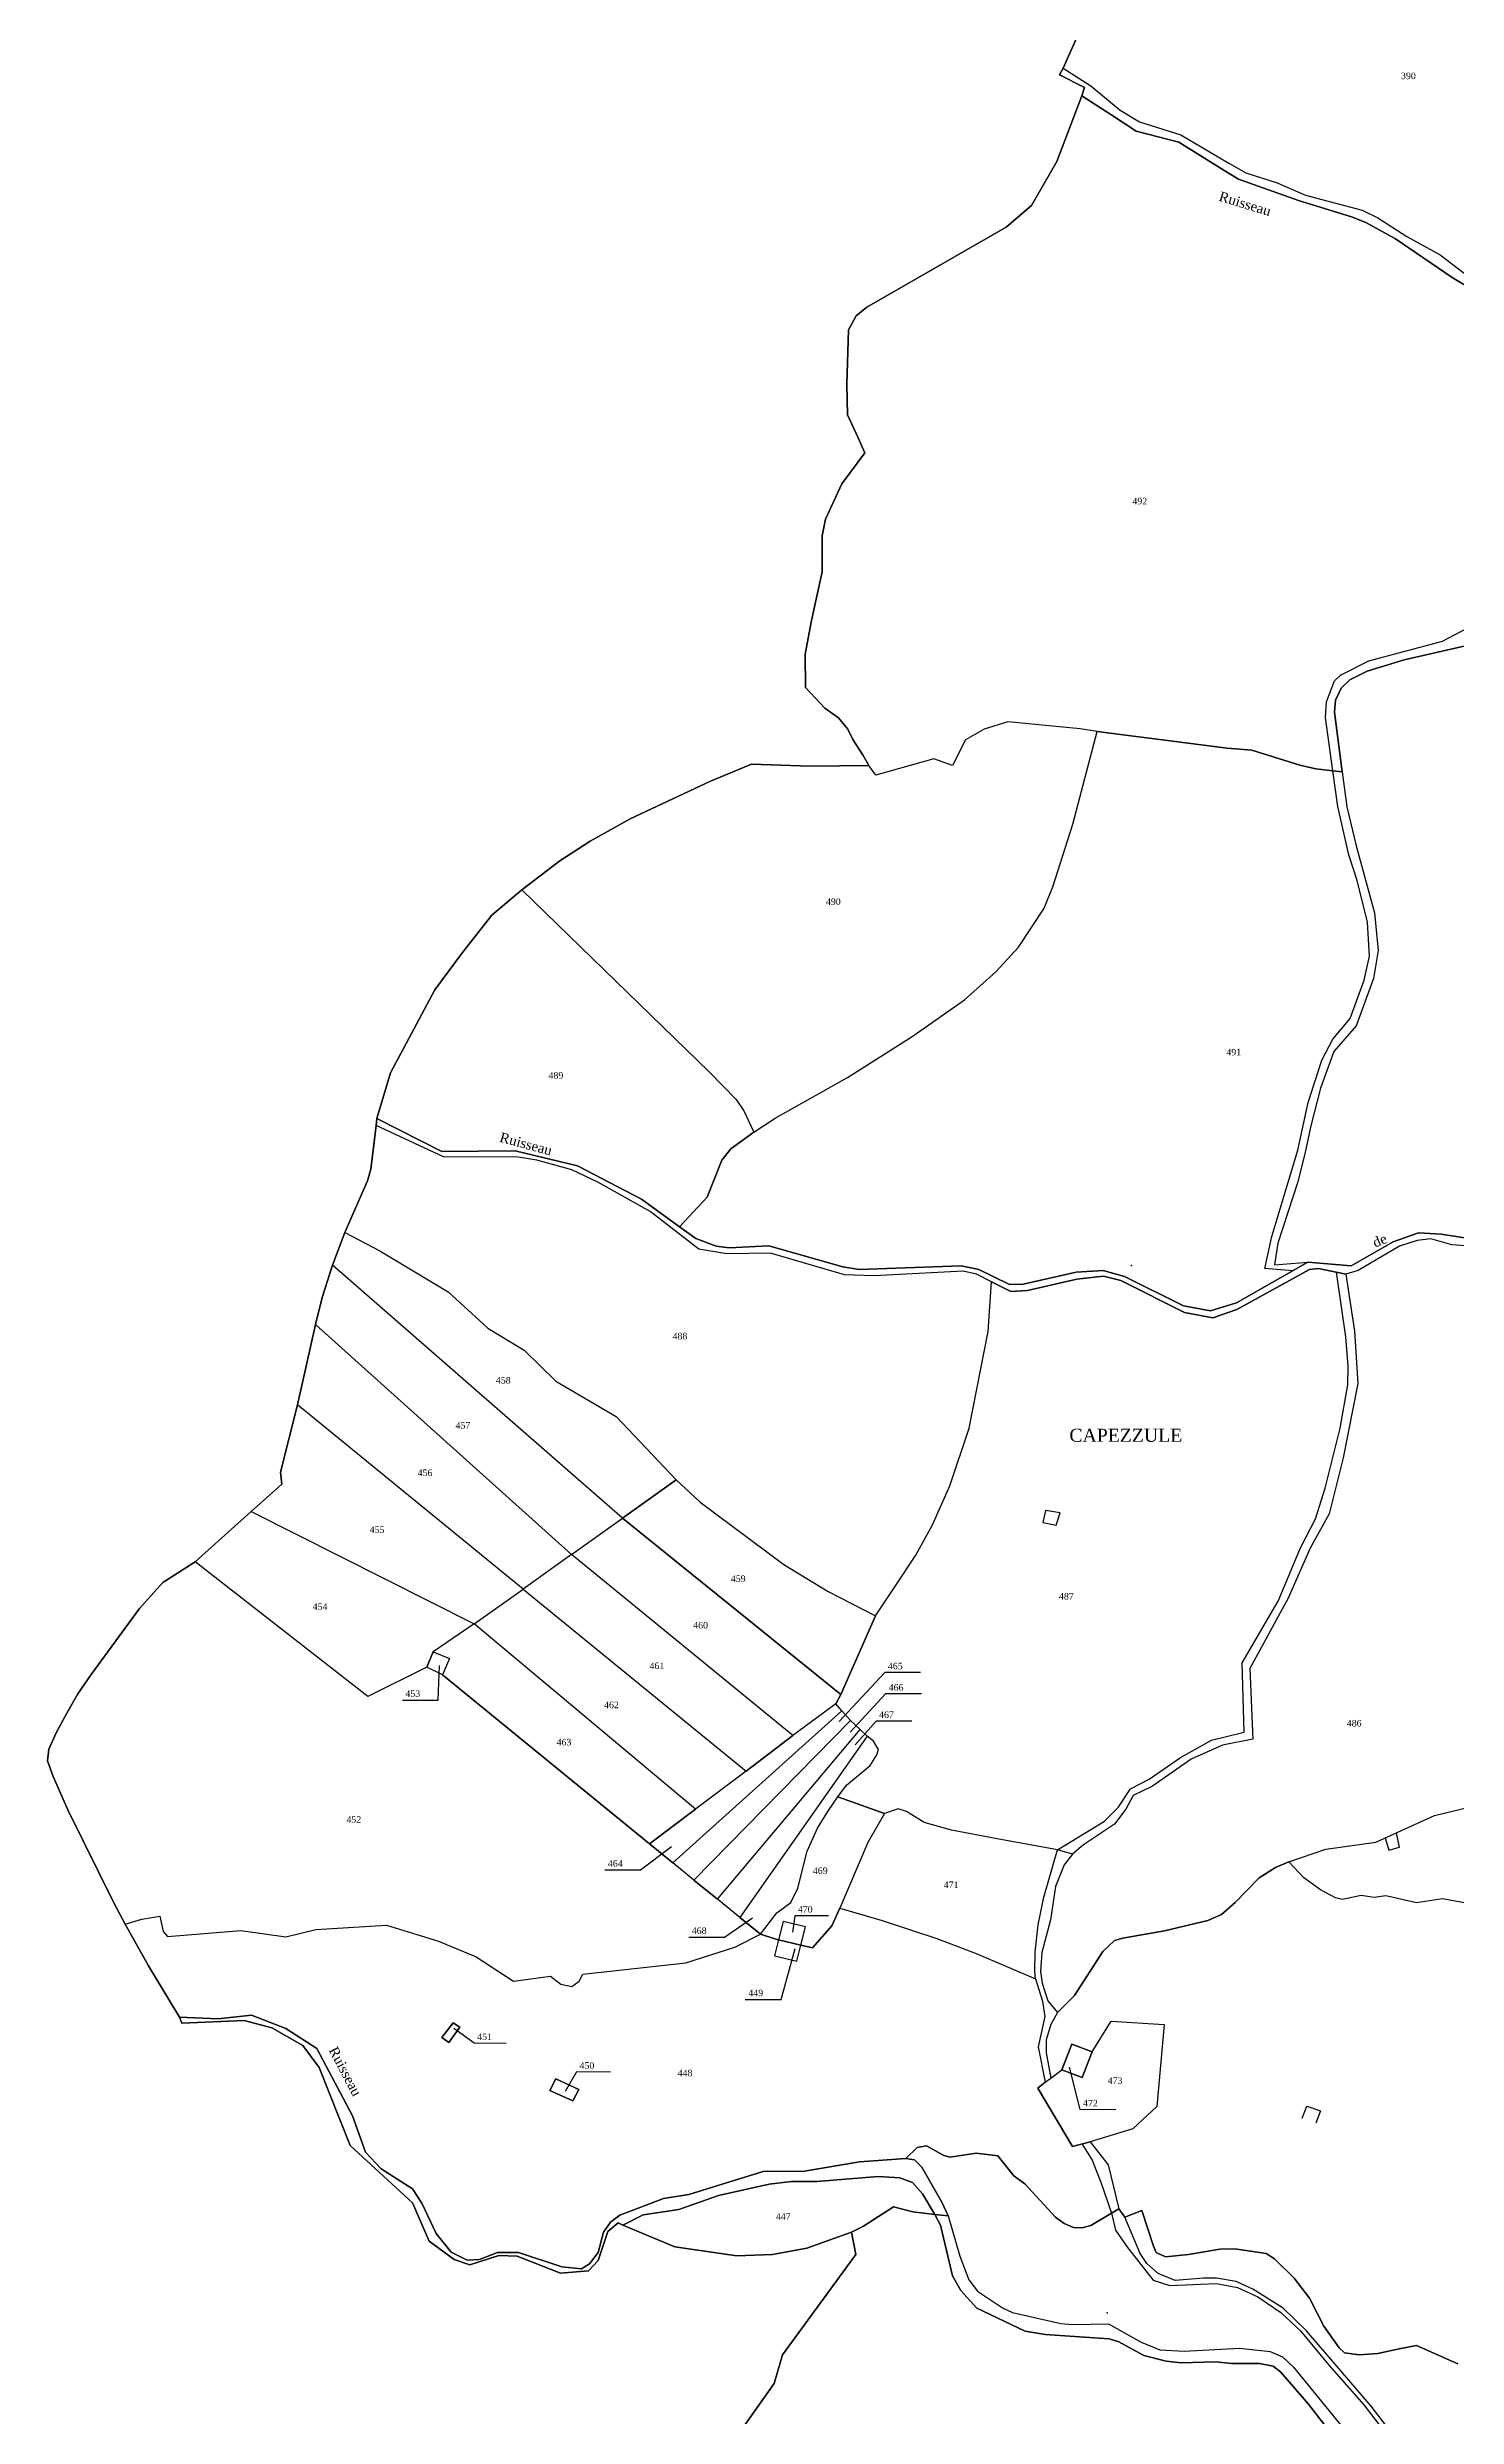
# Model space of a CAD drawing. Extents: x 1205805 to 1207436, y 6154338 to 6158020.
# Drawn here: x 1206186 to 1206617, y 6156524 to 6157249 of the extents above; entities that cross this region are included whole.
import ezdxf

# ---------------------------------------------------------------- set-up
doc = ezdxf.new("R2010")
doc.units = 0
doc.linetypes.add('CONTINU', pattern=[0])
doc.layers.get('0').update_dxf_attribs({"linetype": 'CONTINU'})
for name, color, linetype in [('1FLECHEFL', 7, 'CONTINU'), ('1LIEUDIT', 7, 'CONTINU'), ('1PARCELLE', 7, 'CONTINU'), ('1SECTION', 7, 'CONTINU'), ('1SUBDSECT', 7, 'CONTINU'), ('1TRONFLUV', 7, 'CONTINU'), ('1TROUPARCELLE', 7, 'CONTINU'), ('3BATIDUR', 7, 'CONTINU'), ('3CHEMIN', 7, 'CONTINU'), ('3FISCLINE', 7, 'CONTINUOUS'), ('3FLECHEPAR', 7, 'CONTINU'), ('3LIEUDITTEX', 7, 'CONTINU'), ('3PARCELLETEX', 7, 'CONTINU'), ('3PISCINE', 7, 'CONTINUOUS'), ('3TRONFLUVTEX', 7, 'CONTINU')]:
    doc.layers.add(name, color=color, linetype=linetype)
doc.styles.get("Standard").update_dxf_attribs({"font": 'Times New Roman'})

# ---------------------------------------------------------------- blocks, each defined once
blk = doc.blocks.new('FLECHRU1')
blk.add_point((0, 0))

msp = doc.modelspace()

# ---------------------------------------------------------------- linework, layer by layer
at = {"layer": '1LIEUDIT'}
for points in [[(1206623.06, 6157174.43), (1206615.68, 6157178.79), (1206598.35, 6157190.7), (1206589.2, 6157195.63), (1206584.81, 6157197.43), (1206568.65, 6157202.41), (1206550.29, 6157208.97), (1206546.11, 6157211.52), (1206532.04, 6157220.26), (1206518.97, 6157223.67), (1206511.46, 6157228.49), (1206502.31, 6157234.46), (1206503.08, 6157236.97), (1206495.47, 6157240.86), (1206496.55, 6157242.89), (1206512.03, 6157277.66)], [(1206617.36, 6156540.1), (1206604.73, 6156545.72), (1206599.41, 6156544.78), (1206592.96, 6156543.32), (1206587.19, 6156542.91), (1206582.69, 6156543.5), (1206581.04, 6156545.03), (1206576.38, 6156551.67), (1206572.03, 6156560.24), (1206567.31, 6156566.35), (1206561.3, 6156572.24), (1206558.75, 6156573.9), (1206549.16, 6156575.39), (1206544.57, 6156575.24), (1206534.97, 6156573.57), (1206527.91, 6156572.94), (1206525.07, 6156574.26), (1206524.23, 6156576.11), (1206520.69, 6156587.08), (1206515.48, 6156585.01), (1206513.62, 6156587.61), (1206505.09, 6156582.47), (1206502.38, 6156581.81), (1206499.76, 6156581.84), (1206496.94, 6156583.05), (1206494.2, 6156585.06), (1206484.81, 6156595.29), (1206481.49, 6156597.74), (1206476.57, 6156603.77), (1206469.95, 6156604.66), (1206462.01, 6156603.43), (1206460.03, 6156603.92), (1206454.76, 6156606.85), (1206451.9, 6156606.33), (1206448.39, 6156602.99), (1206451.13, 6156602.61), (1206453.32, 6156600.3), (1206459.44, 6156589.58), (1206461.37, 6156585.46), (1206461.37, 6156585.46), (1206457.33, 6156585.88), (1206450.58, 6156586.62), (1206444.63, 6156588.18), (1206435.48, 6156582.25), (1206431.84, 6156580.42), (1206418.12, 6156575.51), (1206407.64, 6156573.57), (1206396.75, 6156573.16), (1206377.73, 6156575.94), (1206361.76, 6156582.56), (1206360.37, 6156583.29), (1206357.24, 6156580.68), (1206354.26, 6156571.77), (1206351.32, 6156568.62), (1206342.74, 6156567.94), (1206329.45, 6156573.12), (1206323.89, 6156573.31), (1206314.95, 6156570.47), (1206310.22, 6156572.08), (1206302.56, 6156577.71), (1206297.45, 6156589.41), (1206278.3, 6156606.94), (1206268.89, 6156630.89), (1206263.88, 6156637.61), (1206254.38, 6156642.97), (1206245.88, 6156645.22), (1206226.8, 6156644.38), (1206226.05, 6156646.27), (1206216.57, 6156661.99), (1206209.42, 6156674.77), (1206206.07, 6156681.01), (1206191.94, 6156709.73), (1206187.45, 6156719.9), (1206185.66, 6156724.78), (1206186.15, 6156728.29), (1206188.43, 6156733.5), (1206191.59, 6156739.36), (1206195.01, 6156745.24), (1206199.02, 6156751.18), (1206213.87, 6156771.37), (1206221, 6156779.29), (1206230.94, 6156785.67), (1206248.07, 6156801.1), (1206257.4, 6156809.43), (1206257.06, 6156813.15), (1206262.17, 6156833.68), (1206267.75, 6156858.34), (1206269.73, 6156866.59), (1206272.98, 6156876.49), (1206276.73, 6156886.44), (1206283.65, 6156902.25), (1206284.67, 6156905.86), (1206286.26, 6156919.19), (1206286.46, 6156921.38), (1206290.67, 6156935.39), (1206304.27, 6156960.75), (1206312.73, 6156972.19), (1206321.66, 6156983.59), (1206330.88, 6156991.42), (1206342.5, 6157000.26), (1206351.8, 6157006.28), (1206364.02, 6157013.1), (1206388.61, 6157024.6), (1206401.21, 6157029.8), (1206419.12, 6157029.22), (1206437.12, 6157029.46), (1206435.37, 6157032.45), (1206432.24, 6157037.42), (1206430.66, 6157040.58), (1206427.86, 6157044.04), (1206423.69, 6157046.99), (1206417.77, 6157053.31), (1206417.6, 6157063.57), (1206419.6, 6157073.85), (1206422.82, 6157088.77), (1206422.84, 6157099.7), (1206423.85, 6157104.87), (1206428.83, 6157115.62), (1206435.85, 6157125.17), (1206433.82, 6157129.76), (1206430.56, 6157136.75), (1206430.34, 6157146.07), (1206430.93, 6157162.83), (1206433.23, 6157167.09), (1206436.53, 6157169.77), (1206479.18, 6157194.26), (1206486.92, 6157200.87), (1206494.67, 6157214.38), (1206502.31, 6157234.46), (1206511.46, 6157228.49), (1206518.97, 6157223.67), (1206532.04, 6157220.26), (1206546.11, 6157211.52), (1206550.29, 6157208.97), (1206568.65, 6157202.41), (1206584.81, 6157197.43), (1206589.2, 6157195.63), (1206598.35, 6157190.7), (1206615.68, 6157178.79), (1206623.06, 6157174.43)], [(1206395.77, 6156516.65), (1206408.08, 6156534.08), (1206410.7, 6156542.87), (1206433.13, 6156573.6), (1206431.84, 6156580.42), (1206435.48, 6156582.25), (1206444.63, 6156588.18), (1206450.58, 6156586.62), (1206457.33, 6156585.88), (1206461.37, 6156585.46), (1206459.44, 6156589.58), (1206453.32, 6156600.3), (1206451.13, 6156602.61), (1206448.39, 6156602.99), (1206451.9, 6156606.33), (1206454.76, 6156606.85), (1206460.03, 6156603.92), (1206462.01, 6156603.43), (1206469.95, 6156604.66), (1206476.57, 6156603.77), (1206481.49, 6156597.74), (1206484.81, 6156595.29), (1206494.2, 6156585.06), (1206496.94, 6156583.05), (1206499.76, 6156581.84), (1206502.38, 6156581.81), (1206505.09, 6156582.47), (1206513.62, 6156587.61), (1206515.48, 6156585.01), (1206520.69, 6156587.08), (1206524.23, 6156576.11), (1206525.07, 6156574.26), (1206527.91, 6156572.94), (1206534.97, 6156573.57), (1206544.57, 6156575.24), (1206549.16, 6156575.39), (1206558.75, 6156573.9), (1206561.3, 6156572.24), (1206567.31, 6156566.35), (1206572.03, 6156560.24), (1206576.38, 6156551.67), (1206581.04, 6156545.03), (1206582.69, 6156543.5), (1206587.19, 6156542.91), (1206592.96, 6156543.32), (1206599.41, 6156544.78), (1206604.73, 6156545.72), (1206617.36, 6156540.1)]]:
    msp.add_lwpolyline(points, dxfattribs=at)
at = {"layer": '1PARCELLE'}
for points in [[(1206512.03, 6157277.66), (1206496.55, 6157242.89), (1206505.11, 6157237.54), (1206514.08, 6157230.05), (1206519.99, 6157226.51), (1206532.6, 6157222.5), (1206547.28, 6157213.8), (1206552.51, 6157210.87), (1206562.15, 6157207.84), (1206570.79, 6157204.04), (1206588.11, 6157199.42), (1206592.95, 6157197.08), (1206601.78, 6157191.36), (1206612.04, 6157185.79), (1206620.66, 6157179.14)], [(1206621.99, 6157066.63), (1206600.94, 6157061.75), (1206589.62, 6157058.29), (1206584.32, 6157055.67), (1206581.67, 6157053.09), (1206579.99, 6157049.48), (1206579.64, 6157045.73), (1206581.97, 6157027.54), (1206579.11, 6157027.82), (1206573.94, 6157028.38), (1206569.04, 6157029.56), (1206554.34, 6157034.15), (1206546.82, 6157034.71), (1206506.98, 6157039.88), (1206506.98, 6157039.88), (1206501.8, 6157040.64), (1206479.64, 6157042.77), (1206472.38, 6157040.61), (1206466.74, 6157037.27), (1206462.71, 6157029.45), (1206456.97, 6157031.51), (1206439.23, 6157026.47), (1206437.12, 6157029.46), (1206435.37, 6157032.45), (1206432.24, 6157037.42), (1206430.66, 6157040.58), (1206427.86, 6157044.04), (1206423.69, 6157046.99), (1206417.77, 6157053.31), (1206417.6, 6157063.57), (1206419.6, 6157073.85), (1206422.82, 6157088.77), (1206422.84, 6157099.7), (1206423.85, 6157104.87), (1206428.83, 6157115.62), (1206435.85, 6157125.17), (1206433.82, 6157129.76), (1206430.56, 6157136.75), (1206430.34, 6157146.07), (1206430.93, 6157162.83), (1206433.23, 6157167.09), (1206436.53, 6157169.77), (1206479.18, 6157194.26), (1206486.92, 6157200.87), (1206494.67, 6157214.38), (1206502.31, 6157234.46), (1206511.46, 6157228.49), (1206518.97, 6157223.67), (1206532.04, 6157220.26), (1206546.11, 6157211.52), (1206550.29, 6157208.97), (1206568.65, 6157202.41), (1206584.81, 6157197.43), (1206589.2, 6157195.63), (1206598.35, 6157190.7), (1206615.68, 6157178.79), (1206623.06, 6157174.43)], [(1206622.83, 6156884.33), (1206612.32, 6156886), (1206605.4, 6156886.38), (1206597.6, 6156883.63), (1206584.73, 6156876.3), (1206571.46, 6156877.36), (1206549.61, 6156864.93), (1206541.69, 6156862.54), (1206533.41, 6156864), (1206515.4, 6156873), (1206508.88, 6156874.84), (1206500.61, 6156874.29), (1206484.3, 6156870.65), (1206480.2, 6156870.54), (1206470.83, 6156875.18), (1206465.37, 6156876.29), (1206434.15, 6156875.15), (1206429.13, 6156875.96), (1206406.48, 6156882.36), (1206394.32, 6156881.78), (1206390.38, 6156882.34), (1206384.19, 6156884.62), (1206379.2, 6156888.22), (1206387.63, 6156897.32), (1206392.15, 6156908.61), (1206394.9, 6156912.09), (1206401.91, 6156917.2), (1206401.91, 6156917.2), (1206408.44, 6156921.51), (1206430.57, 6156933.9), (1206450.37, 6156946.43), (1206466.4, 6156957.66), (1206476.02, 6156966.3), (1206482.93, 6156973.82), (1206490.63, 6156985.55), (1206493.45, 6156992.27), (1206499.54, 6157011.45), (1206506.98, 6157039.88), (1206546.82, 6157034.71), (1206554.34, 6157034.15), (1206569.04, 6157029.56), (1206573.94, 6157028.38), (1206579.11, 6157027.82), (1206581.97, 6157027.54), (1206579.64, 6157045.73), (1206579.99, 6157049.48), (1206581.67, 6157053.09), (1206584.32, 6157055.67), (1206589.62, 6157058.29), (1206600.94, 6157061.75), (1206621.99, 6157066.63)], [(1206621.38, 6156882.31), (1206615.6, 6156882.72), (1206609.13, 6156884.51), (1206604.94, 6156884.02), (1206599.52, 6156882.32), (1206586.91, 6156874.86), (1206583.11, 6156873.71), (1206585.74, 6156856.28), (1206586.84, 6156840.27), (1206582.29, 6156817.53), (1206578.05, 6156800.37), (1206572.22, 6156789.84), (1206565.48, 6156774.49), (1206553.74, 6156752.97), (1206554.63, 6156731.34), (1206545.36, 6156729.55), (1206535.74, 6156725.23), (1206523.94, 6156716.99), (1206518.05, 6156714.08), (1206515.78, 6156709.97), (1206512.28, 6156705.35), (1206502.78, 6156699.07), (1206499.49, 6156696.14), (1206496.89, 6156692.9), (1206494.29, 6156686.28), (1206492.7, 6156676.04), (1206490.07, 6156666.07), (1206489.65, 6156660.26), (1206490.12, 6156656.68), (1206491.91, 6156651.28), (1206494.84, 6156647.67), (1206494.84, 6156647.67), (1206500.06, 6156652.88), (1206508.69, 6156666.39), (1206512.35, 6156669.69), (1206514.87, 6156670.4), (1206527.65, 6156672.67), (1206540.92, 6156675.86), (1206545.11, 6156677.68), (1206549.29, 6156681.36), (1206556.6, 6156688.95), (1206561.56, 6156692.06), (1206565.71, 6156693.83), (1206577.04, 6156697.68), (1206592.29, 6156699.83), (1206610.3, 6156708.03), (1206619.99, 6156710.34)], [(1206623.24, 6156680.5), (1206612.69, 6156682.45), (1206612.69, 6156682.45), (1206604.71, 6156681.22), (1206595.39, 6156683.4), (1206591.75, 6156682.94), (1206587.86, 6156683.47), (1206582.14, 6156682.3), (1206579.94, 6156682.81), (1206575.33, 6156685.29), (1206570.3, 6156688.93), (1206565.71, 6156693.83), (1206577.04, 6156697.68), (1206592.29, 6156699.83), (1206610.3, 6156708.03), (1206619.99, 6156710.34)], [(1206623.24, 6156680.5), (1206612.69, 6156682.45), (1206604.71, 6156681.22), (1206595.39, 6156683.4), (1206591.75, 6156682.94), (1206587.86, 6156683.47), (1206582.14, 6156682.3), (1206579.94, 6156682.81), (1206575.33, 6156685.29), (1206570.3, 6156688.93), (1206565.71, 6156693.83), (1206561.56, 6156692.06), (1206556.6, 6156688.95), (1206549.29, 6156681.36), (1206545.11, 6156677.68), (1206540.92, 6156675.86), (1206527.65, 6156672.67), (1206514.87, 6156670.4), (1206512.35, 6156669.69), (1206508.69, 6156666.39), (1206500.06, 6156652.88), (1206494.84, 6156647.67), (1206492.83, 6156643.98), (1206491.43, 6156639.29), (1206491.35, 6156635.38), (1206492.83, 6156627.64), (1206496.2, 6156630.12), (1206499.24, 6156637.95), (1206505.52, 6156635.64), (1206505.52, 6156635.64), (1206511.32, 6156645.08), (1206527.5, 6156644.03), (1206525.3, 6156618.88), (1206517.92, 6156612.05), (1206504.85, 6156608.08), (1206510.37, 6156601.05), (1206513.62, 6156587.61), (1206515.48, 6156585.01), (1206520.69, 6156587.08), (1206524.23, 6156576.11), (1206525.07, 6156574.26), (1206527.91, 6156572.94), (1206534.97, 6156573.57), (1206544.57, 6156575.24), (1206549.16, 6156575.39), (1206558.75, 6156573.9), (1206561.3, 6156572.24), (1206567.31, 6156566.35), (1206572.03, 6156560.24), (1206576.38, 6156551.67), (1206581.04, 6156545.03), (1206582.69, 6156543.5), (1206587.19, 6156542.91), (1206592.96, 6156543.32), (1206599.41, 6156544.78), (1206604.73, 6156545.72), (1206617.36, 6156540.1)], [(1206617.36, 6156540.1), (1206604.73, 6156545.72), (1206599.41, 6156544.78), (1206592.96, 6156543.32), (1206587.19, 6156542.91), (1206582.69, 6156543.5), (1206581.04, 6156545.03), (1206576.38, 6156551.67), (1206572.03, 6156560.24), (1206567.31, 6156566.35), (1206561.3, 6156572.24), (1206558.75, 6156573.9), (1206549.16, 6156575.39), (1206544.57, 6156575.24), (1206534.97, 6156573.57), (1206527.91, 6156572.94), (1206525.07, 6156574.26), (1206524.23, 6156576.11), (1206520.69, 6156587.08), (1206515.48, 6156585.01), (1206513.62, 6156587.61), (1206505.09, 6156582.47), (1206502.38, 6156581.81), (1206499.76, 6156581.84), (1206496.94, 6156583.05), (1206494.2, 6156585.06), (1206484.81, 6156595.29), (1206481.49, 6156597.74), (1206476.57, 6156603.77), (1206469.95, 6156604.66), (1206462.01, 6156603.43), (1206460.03, 6156603.92), (1206454.76, 6156606.85), (1206451.9, 6156606.33), (1206448.39, 6156602.99), (1206451.13, 6156602.61), (1206453.32, 6156600.3), (1206459.44, 6156589.58), (1206461.37, 6156585.46), (1206464.93, 6156573.05), (1206467.74, 6156565.86), (1206470.41, 6156562.35), (1206477.98, 6156557.26), (1206481.1, 6156555.82), (1206495.86, 6156552.51), (1206499.52, 6156552.18), (1206510.48, 6156552.42), (1206520.49, 6156546.72), (1206526.23, 6156544.47), (1206533.59, 6156544.01), (1206550.57, 6156544.91), (1206559.99, 6156543.93), (1206563.69, 6156542.24), (1206567.06, 6156539.09), (1206584.69, 6156517.61)], [(1206395.77, 6156516.65), (1206408.08, 6156534.08), (1206410.7, 6156542.87), (1206433.13, 6156573.6), (1206431.84, 6156580.42), (1206435.48, 6156582.25), (1206444.63, 6156588.18), (1206450.58, 6156586.62), (1206457.33, 6156585.88), (1206459.07, 6156582.57), (1206462.68, 6156567.11), (1206465.23, 6156562.55), (1206470.2, 6156557.15), (1206484.96, 6156550.16), (1206491.04, 6156549.12), (1206510.69, 6156547.78), (1206513.62, 6156546.84), (1206521.29, 6156542.71), (1206528.14, 6156540.98), (1206532.7, 6156540.47), (1206543.18, 6156540.76), (1206548.23, 6156540.19), (1206556.73, 6156540.21), (1206560.89, 6156539.38), (1206563.13, 6156537.67), (1206571.7, 6156527.82), (1206583.5, 6156512.45)]]:
    msp.add_lwpolyline(points, dxfattribs=at)
for points in [[(1206330.88, 6156991.42), (1206388.3, 6156935.51), (1206396.5, 6156927.22), (1206398.89, 6156923.67), (1206401.91, 6156917.2), (1206408.44, 6156921.51), (1206430.57, 6156933.9), (1206450.37, 6156946.43), (1206466.4, 6156957.66), (1206476.02, 6156966.3), (1206482.93, 6156973.82), (1206490.63, 6156985.55), (1206493.45, 6156992.27), (1206499.54, 6157011.45), (1206506.98, 6157039.88), (1206501.8, 6157040.64), (1206479.64, 6157042.77), (1206472.38, 6157040.61), (1206466.74, 6157037.27), (1206462.71, 6157029.45), (1206456.97, 6157031.51), (1206439.23, 6157026.47), (1206437.12, 6157029.46), (1206419.12, 6157029.22), (1206401.21, 6157029.8), (1206388.61, 6157024.6), (1206364.02, 6157013.1), (1206351.8, 6157006.28), (1206342.5, 6157000.26), (1206330.88, 6156991.42)], [(1206330.88, 6156991.42), (1206388.3, 6156935.51), (1206396.5, 6156927.22), (1206398.89, 6156923.67), (1206401.91, 6156917.2), (1206394.9, 6156912.09), (1206392.15, 6156908.61), (1206387.63, 6156897.32), (1206379.2, 6156888.22), (1206367.56, 6156896.67), (1206347.9, 6156906.9), (1206328.84, 6156911.44), (1206306.37, 6156911.32), (1206286.46, 6156921.38), (1206290.67, 6156935.39), (1206304.27, 6156960.75), (1206312.73, 6156972.19), (1206321.66, 6156983.59), (1206330.88, 6156991.42)], [(1206276.73, 6156886.44), (1206287.44, 6156880.87), (1206308.34, 6156868.29), (1206320.44, 6156857.18), (1206331.58, 6156850.49), (1206341.34, 6156840.99), (1206359.77, 6156830.12), (1206378.17, 6156810.76), (1206385.51, 6156803.95), (1206411.09, 6156784.83), (1206424.63, 6156776.62), (1206439.16, 6156769.14), (1206445.31, 6156778.33), (1206451.45, 6156787.67), (1206456.63, 6156796.98), (1206461.94, 6156808.88), (1206467.83, 6156826.57), (1206473.65, 6156856.2), (1206474.69, 6156871.42), (1206470.06, 6156873.69), (1206465.96, 6156874.64), (1206438.78, 6156873.17), (1206429.67, 6156873.48), (1206406.96, 6156880.19), (1206393.63, 6156879.91), (1206385.04, 6156881.36), (1206370.18, 6156892.86), (1206354.18, 6156901.92), (1206346.21, 6156905.62), (1206335.5, 6156908.63), (1206329.76, 6156909.51), (1206306.94, 6156909.63), (1206286.26, 6156919.19), (1206284.67, 6156905.86), (1206283.65, 6156902.25), (1206276.73, 6156886.44)], [(1206276.73, 6156886.44), (1206287.44, 6156880.87), (1206308.34, 6156868.29), (1206320.44, 6156857.18), (1206331.58, 6156850.49), (1206341.34, 6156840.99), (1206359.77, 6156830.12), (1206378.17, 6156810.76), (1206361.72, 6156799.04), (1206272.98, 6156876.49), (1206276.73, 6156886.44)], [(1206346.11, 6156787.91), (1206361.72, 6156799.04), (1206272.98, 6156876.49), (1206269.73, 6156866.59), (1206267.75, 6156858.34), (1206346.11, 6156787.91)], [(1206431.49, 6156737.1), (1206428.82, 6156740.02), (1206426.96, 6156742.2), (1206428.49, 6156745.04), (1206439.16, 6156769.14), (1206445.31, 6156778.33), (1206451.45, 6156787.67), (1206456.63, 6156796.98), (1206461.94, 6156808.88), (1206467.83, 6156826.57), (1206473.65, 6156856.2), (1206474.69, 6156871.42), (1206480.57, 6156868.44), (1206485.66, 6156868.67), (1206500.75, 6156872.21), (1206508.98, 6156873.12), (1206514.21, 6156871.75), (1206533.76, 6156861.99), (1206542.4, 6156860.34), (1206549.74, 6156862.86), (1206572, 6156875.19), (1206574.74, 6156875.44), (1206583.11, 6156873.71), (1206585.74, 6156856.28), (1206586.84, 6156840.27), (1206582.29, 6156817.53), (1206578.05, 6156800.37), (1206572.22, 6156789.84), (1206565.48, 6156774.49), (1206553.74, 6156752.97), (1206554.63, 6156731.34), (1206545.36, 6156729.55), (1206535.74, 6156725.23), (1206523.94, 6156716.99), (1206518.05, 6156714.08), (1206515.78, 6156709.97), (1206512.28, 6156705.35), (1206502.78, 6156699.07), (1206499.49, 6156696.14), (1206494.91, 6156697.48), (1206476.34, 6156700.89), (1206462.4, 6156703.46), (1206454.08, 6156705.85), (1206448.65, 6156709.26), (1206446.12, 6156710.07), (1206441.86, 6156708.57), (1206427.64, 6156713.67), (1206430.31, 6156717.29), (1206437.52, 6156723.3), (1206439.51, 6156726.53), (1206440.09, 6156728.18), (1206438.56, 6156730.73), (1206436.59, 6156732.31), (1206434.44, 6156734.29), (1206431.49, 6156737.1)], [(1206346.11, 6156787.91), (1206331.25, 6156777.32), (1206262.17, 6156833.68), (1206267.75, 6156858.34), (1206346.11, 6156787.91)], [(1206331.25, 6156777.32), (1206262.17, 6156833.68), (1206257.06, 6156813.15), (1206257.4, 6156809.43), (1206248.07, 6156801.1), (1206316.29, 6156766.65), (1206331.25, 6156777.32)], [(1206378.17, 6156810.76), (1206385.51, 6156803.95), (1206411.09, 6156784.83), (1206424.63, 6156776.62), (1206439.16, 6156769.14), (1206428.49, 6156745.04), (1206361.72, 6156799.04), (1206378.17, 6156810.76)], [(1206301.76, 6156753.36), (1206283.77, 6156744.47), (1206230.94, 6156785.67), (1206248.07, 6156801.1), (1206316.29, 6156766.65), (1206303.77, 6156758.09), (1206301.76, 6156753.36)], [(1206413.88, 6156732.45), (1206346.11, 6156787.91), (1206361.72, 6156799.04), (1206428.49, 6156745.04), (1206426.96, 6156742.2), (1206413.88, 6156732.45)], [(1206383.49, 6156688.25), (1206377.11, 6156693.52), (1206370, 6156699.28), (1206306.63, 6156751.08), (1206301.76, 6156753.36), (1206283.77, 6156744.47), (1206230.94, 6156785.67), (1206221, 6156779.29), (1206213.87, 6156771.37), (1206199.02, 6156751.18), (1206195.01, 6156745.24), (1206191.59, 6156739.36), (1206188.43, 6156733.5), (1206186.15, 6156728.29), (1206185.66, 6156724.78), (1206187.45, 6156719.9), (1206191.94, 6156709.73), (1206206.07, 6156681.01), (1206209.42, 6156674.77), (1206214.58, 6156676.29), (1206220.11, 6156677.14), (1206221.09, 6156672.53), (1206222.45, 6156670.95), (1206244.92, 6156672.79), (1206258.68, 6156670.89), (1206267.8, 6156673.15), (1206289.49, 6156674.44), (1206305.41, 6156669.55), (1206316.9, 6156664.75), (1206328.33, 6156657.28), (1206339.7, 6156658.77), (1206342.81, 6156656.4), (1206346.2, 6156655.65), (1206348.49, 6156657.27), (1206349.58, 6156659.4), (1206381.07, 6156662.94), (1206396.1, 6156667.72), (1206403.94, 6156671.69), (1206397.62, 6156676.79), (1206390.74, 6156682.42), (1206383.49, 6156688.25)], [(1206413.88, 6156732.45), (1206346.11, 6156787.91), (1206331.25, 6156777.32), (1206399.53, 6156721.62), (1206413.88, 6156732.45)], [(1206331.25, 6156777.32), (1206399.53, 6156721.62), (1206384.05, 6156709.95), (1206316.29, 6156766.65), (1206331.25, 6156777.32)], [(1206306.63, 6156751.08), (1206370, 6156699.28), (1206384.05, 6156709.95), (1206316.29, 6156766.65), (1206303.77, 6156758.09), (1206308.75, 6156756.06), (1206306.63, 6156751.08)], [(1206306.63, 6156751.08), (1206301.76, 6156753.36), (1206303.77, 6156758.09), (1206308.75, 6156756.06), (1206306.63, 6156751.08)], [(1206377.11, 6156693.52), (1206428.82, 6156740.02), (1206426.96, 6156742.2), (1206413.88, 6156732.45), (1206399.53, 6156721.62), (1206384.05, 6156709.95), (1206370, 6156699.28), (1206377.11, 6156693.52)], [(1206431.49, 6156737.1), (1206383.49, 6156688.25), (1206377.11, 6156693.52), (1206428.82, 6156740.02), (1206431.49, 6156737.1)], [(1206431.49, 6156737.1), (1206383.49, 6156688.25), (1206390.74, 6156682.42), (1206434.44, 6156734.29), (1206431.49, 6156737.1)], [(1206390.74, 6156682.42), (1206434.44, 6156734.29), (1206436.59, 6156732.31), (1206397.62, 6156676.79), (1206390.74, 6156682.42)], [(1206436.59, 6156732.31), (1206397.62, 6156676.79), (1206403.94, 6156671.69), (1206408.99, 6156678.23), (1206413.24, 6156681.35), (1206415.33, 6156685.73), (1206418.23, 6156697.13), (1206421.42, 6156704.17), (1206424.75, 6156709.57), (1206427.64, 6156713.67), (1206430.31, 6156717.29), (1206437.52, 6156723.3), (1206439.51, 6156726.53), (1206440.09, 6156728.18), (1206438.56, 6156730.73), (1206436.59, 6156732.31)], [(1206403.94, 6156671.69), (1206408.99, 6156678.23), (1206413.24, 6156681.35), (1206415.33, 6156685.73), (1206418.23, 6156697.13), (1206421.42, 6156704.17), (1206424.75, 6156709.57), (1206427.64, 6156713.67), (1206441.86, 6156708.57), (1206436.77, 6156699.74), (1206428.25, 6156679.65), (1206425.75, 6156674.24), (1206419.82, 6156667.48), (1206416.32, 6156668.31), (1206417.71, 6156673.96), (1206410.89, 6156675.59), (1206409.47, 6156669.9), (1206408.59, 6156670.12), (1206403.94, 6156671.69)], [(1206441.86, 6156708.57), (1206436.77, 6156699.74), (1206428.25, 6156679.65), (1206441.14, 6156675.81), (1206457.94, 6156670.32), (1206469.92, 6156665.8), (1206488.14, 6156658.03), (1206487.9, 6156660.38), (1206488.01, 6156666.2), (1206488.93, 6156674.52), (1206490.66, 6156682.97), (1206494.91, 6156697.48), (1206476.34, 6156700.89), (1206462.4, 6156703.46), (1206454.08, 6156705.85), (1206448.65, 6156709.26), (1206446.12, 6156710.07), (1206441.86, 6156708.57)], [(1206343.12, 6156569.88), (1206329.89, 6156574.24), (1206323.44, 6156574.27), (1206317.98, 6156572.08), (1206314.19, 6156571.9), (1206309.22, 6156574.36), (1206304.65, 6156580), (1206300.23, 6156589.37), (1206297.43, 6156593.69), (1206287.82, 6156599.81), (1206283.07, 6156604.9), (1206279.07, 6156616.05), (1206268.1, 6156636.68), (1206258.69, 6156642.81), (1206248.13, 6156646.85), (1206237.89, 6156645.75), (1206226.05, 6156646.27), (1206216.57, 6156661.99), (1206209.42, 6156674.77), (1206214.58, 6156676.29), (1206220.11, 6156677.14), (1206221.09, 6156672.53), (1206222.45, 6156670.95), (1206244.92, 6156672.79), (1206258.68, 6156670.89), (1206267.8, 6156673.15), (1206289.49, 6156674.44), (1206305.41, 6156669.55), (1206316.9, 6156664.75), (1206328.33, 6156657.28), (1206339.7, 6156658.77), (1206342.81, 6156656.4), (1206346.2, 6156655.65), (1206348.49, 6156657.27), (1206349.58, 6156659.4), (1206381.07, 6156662.94), (1206396.1, 6156667.72), (1206403.94, 6156671.69), (1206408.59, 6156670.12), (1206409.47, 6156669.9), (1206408.27, 6156665.09), (1206415.11, 6156663.4), (1206416.32, 6156668.31), (1206419.82, 6156667.48), (1206425.75, 6156674.24), (1206428.25, 6156679.65), (1206441.14, 6156675.81), (1206457.94, 6156670.32), (1206469.92, 6156665.8), (1206488.14, 6156658.03), (1206490.26, 6156651.17), (1206491.01, 6156646.43), (1206488.91, 6156637.17), (1206491.08, 6156626.38), (1206488.8, 6156624.49), (1206499.42, 6156606.64), (1206504.85, 6156608.08), (1206510.37, 6156601.05), (1206513.62, 6156587.61), (1206505.09, 6156582.47), (1206502.38, 6156581.81), (1206499.76, 6156581.84), (1206496.94, 6156583.05), (1206494.2, 6156585.06), (1206484.81, 6156595.29), (1206481.49, 6156597.74), (1206476.57, 6156603.77), (1206469.95, 6156604.66), (1206462.01, 6156603.43), (1206460.03, 6156603.92), (1206454.76, 6156606.85), (1206451.9, 6156606.33), (1206448.39, 6156602.99), (1206434.2, 6156602.02), (1206417.43, 6156599.12), (1206404.79, 6156598.98), (1206382.02, 6156592.01), (1206374.29, 6156590.71), (1206360.91, 6156585.63), (1206358, 6156583.53), (1206355.84, 6156580.49), (1206354.23, 6156574.22), (1206351.59, 6156570.76), (1206349.11, 6156569.21), (1206343.12, 6156569.88)], [(1206416.32, 6156668.31), (1206417.71, 6156673.96), (1206410.89, 6156675.59), (1206409.47, 6156669.9), (1206416.32, 6156668.31)], [(1206416.32, 6156668.31), (1206409.47, 6156669.9), (1206408.27, 6156665.09), (1206415.11, 6156663.4), (1206416.32, 6156668.31)], [(1206311.89, 6156643.23), (1206309.88, 6156644.57), (1206306.43, 6156640.01), (1206308.53, 6156638.49), (1206311.89, 6156643.23)], [(1206505.52, 6156635.64), (1206511.32, 6156645.08), (1206527.5, 6156644.03), (1206525.3, 6156618.88), (1206517.92, 6156612.05), (1206504.85, 6156608.08), (1206499.42, 6156606.64), (1206488.8, 6156624.49), (1206491.08, 6156626.38), (1206492.83, 6156627.64), (1206496.2, 6156630.12), (1206502.37, 6156627.76), (1206505.52, 6156635.64)], [(1206505.52, 6156635.64), (1206502.37, 6156627.76), (1206496.2, 6156630.12), (1206499.24, 6156637.95), (1206505.52, 6156635.64)], [(1206348.36, 6156624.11), (1206341.33, 6156627.38), (1206339.5, 6156623.84), (1206346.55, 6156620.68), (1206348.36, 6156624.11)], [(1206457.33, 6156585.88), (1206450.58, 6156586.62), (1206444.63, 6156588.18), (1206435.48, 6156582.25), (1206431.84, 6156580.42), (1206418.12, 6156575.51), (1206407.64, 6156573.57), (1206396.75, 6156573.16), (1206377.73, 6156575.94), (1206361.76, 6156582.56), (1206368, 6156585.78), (1206378.95, 6156587.38), (1206391.09, 6156591.62), (1206406.65, 6156595.1), (1206413.42, 6156595.92), (1206421.2, 6156595.97), (1206439.95, 6156597.45), (1206446.59, 6156597.08), (1206450.43, 6156595.67), (1206453.58, 6156592.17), (1206457.33, 6156585.88)]]:
    msp.add_lwpolyline(points, close=True, dxfattribs=at)
at = {"layer": '1SECTION'}
msp.add_lwpolyline([(1206512.03, 6157277.66), (1206496.55, 6157242.89), (1206495.47, 6157240.86), (1206503.08, 6157236.97), (1206502.31, 6157234.46), (1206494.67, 6157214.38), (1206486.92, 6157200.87), (1206479.18, 6157194.26), (1206436.53, 6157169.77), (1206433.23, 6157167.09), (1206430.93, 6157162.83), (1206430.34, 6157146.07), (1206430.56, 6157136.75), (1206433.82, 6157129.76), (1206435.85, 6157125.17), (1206428.83, 6157115.62), (1206423.85, 6157104.87), (1206422.84, 6157099.7), (1206422.82, 6157088.77), (1206419.6, 6157073.85), (1206417.6, 6157063.57), (1206417.77, 6157053.31), (1206423.69, 6157046.99), (1206427.86, 6157044.04), (1206430.66, 6157040.58), (1206432.24, 6157037.42), (1206435.37, 6157032.45), (1206437.12, 6157029.46), (1206419.12, 6157029.22), (1206401.21, 6157029.8), (1206388.61, 6157024.6), (1206364.02, 6157013.1), (1206351.8, 6157006.28), (1206342.5, 6157000.26), (1206330.88, 6156991.42), (1206321.66, 6156983.59), (1206312.73, 6156972.19), (1206304.27, 6156960.75), (1206290.67, 6156935.39), (1206286.46, 6156921.38), (1206286.46, 6156921.38), (1206286.26, 6156919.19), (1206284.67, 6156905.86), (1206283.65, 6156902.25), (1206276.73, 6156886.44), (1206272.98, 6156876.49), (1206269.73, 6156866.59), (1206267.75, 6156858.34), (1206262.17, 6156833.68), (1206257.06, 6156813.15), (1206257.4, 6156809.43), (1206248.07, 6156801.1), (1206230.94, 6156785.67), (1206221, 6156779.29), (1206213.87, 6156771.37), (1206199.02, 6156751.18), (1206195.01, 6156745.24), (1206191.59, 6156739.36), (1206188.43, 6156733.5), (1206186.15, 6156728.29), (1206185.66, 6156724.78), (1206187.45, 6156719.9), (1206191.94, 6156709.73), (1206206.07, 6156681.01), (1206209.42, 6156674.77), (1206216.57, 6156661.99), (1206226.05, 6156646.27), (1206226.8, 6156644.38), (1206245.88, 6156645.22), (1206254.38, 6156642.97), (1206263.88, 6156637.61), (1206268.89, 6156630.89), (1206278.3, 6156606.94), (1206297.45, 6156589.41), (1206302.56, 6156577.71), (1206310.22, 6156572.08), (1206314.95, 6156570.47), (1206323.89, 6156573.31), (1206329.45, 6156573.12), (1206342.74, 6156567.94), (1206351.32, 6156568.62), (1206354.26, 6156571.77), (1206357.24, 6156580.68), (1206360.37, 6156583.29), (1206361.76, 6156582.56), (1206377.73, 6156575.94), (1206396.75, 6156573.16), (1206407.64, 6156573.57), (1206418.12, 6156575.51), (1206431.84, 6156580.42), (1206433.13, 6156573.6), (1206410.7, 6156542.87), (1206408.08, 6156534.08), (1206395.77, 6156516.65)], dxfattribs=at)
at = {"layer": '1SUBDSECT'}
msp.add_lwpolyline([(1206395.77, 6156516.65), (1206408.08, 6156534.08), (1206410.7, 6156542.87), (1206433.13, 6156573.6), (1206431.84, 6156580.42), (1206418.12, 6156575.51), (1206407.64, 6156573.57), (1206396.75, 6156573.16), (1206377.73, 6156575.94), (1206361.76, 6156582.56), (1206360.37, 6156583.29), (1206357.24, 6156580.68), (1206354.26, 6156571.77), (1206351.32, 6156568.62), (1206342.74, 6156567.94), (1206329.45, 6156573.12), (1206323.89, 6156573.31), (1206314.95, 6156570.47), (1206310.22, 6156572.08), (1206302.56, 6156577.71), (1206297.45, 6156589.41), (1206278.3, 6156606.94), (1206268.89, 6156630.89), (1206263.88, 6156637.61), (1206254.38, 6156642.97), (1206245.88, 6156645.22), (1206226.8, 6156644.38), (1206226.05, 6156646.27), (1206216.57, 6156661.99), (1206209.42, 6156674.77), (1206206.07, 6156681.01), (1206191.94, 6156709.73), (1206187.45, 6156719.9), (1206185.66, 6156724.78), (1206186.15, 6156728.29), (1206188.43, 6156733.5), (1206191.59, 6156739.36), (1206195.01, 6156745.24), (1206199.02, 6156751.18), (1206213.87, 6156771.37), (1206221, 6156779.29), (1206230.94, 6156785.67), (1206248.07, 6156801.1), (1206257.4, 6156809.43), (1206257.06, 6156813.15), (1206262.17, 6156833.68), (1206267.75, 6156858.34), (1206269.73, 6156866.59), (1206272.98, 6156876.49), (1206276.73, 6156886.44), (1206283.65, 6156902.25), (1206284.67, 6156905.86), (1206286.26, 6156919.19), (1206286.46, 6156921.38), (1206290.67, 6156935.39), (1206304.27, 6156960.75), (1206312.73, 6156972.19), (1206321.66, 6156983.59), (1206330.88, 6156991.42), (1206342.5, 6157000.26), (1206351.8, 6157006.28), (1206364.02, 6157013.1), (1206388.61, 6157024.6), (1206401.21, 6157029.8), (1206419.12, 6157029.22), (1206437.12, 6157029.46), (1206435.37, 6157032.45), (1206432.24, 6157037.42), (1206430.66, 6157040.58), (1206427.86, 6157044.04), (1206423.69, 6157046.99), (1206417.77, 6157053.31), (1206417.6, 6157063.57), (1206419.6, 6157073.85), (1206422.82, 6157088.77), (1206422.84, 6157099.7), (1206423.85, 6157104.87), (1206428.83, 6157115.62), (1206435.85, 6157125.17), (1206433.82, 6157129.76), (1206430.56, 6157136.75), (1206430.34, 6157146.07), (1206430.93, 6157162.83), (1206433.23, 6157167.09), (1206436.53, 6157169.77), (1206479.18, 6157194.26), (1206486.92, 6157200.87), (1206494.67, 6157214.38), (1206502.31, 6157234.46), (1206503.08, 6157236.97), (1206495.47, 6157240.86), (1206496.55, 6157242.89), (1206512.03, 6157277.66)], dxfattribs=at)
at = {"layer": '1TRONFLUV'}
for points in [[(1206623.06, 6157174.43), (1206615.68, 6157178.79), (1206598.35, 6157190.7), (1206589.2, 6157195.63), (1206584.81, 6157197.43), (1206568.65, 6157202.41), (1206550.29, 6157208.97), (1206546.11, 6157211.52), (1206532.04, 6157220.26), (1206518.97, 6157223.67), (1206511.46, 6157228.49), (1206502.31, 6157234.46), (1206503.08, 6157236.97), (1206495.47, 6157240.86), (1206496.55, 6157242.89), (1206505.11, 6157237.54), (1206514.08, 6157230.05), (1206519.99, 6157226.51), (1206532.6, 6157222.5), (1206547.28, 6157213.8), (1206552.51, 6157210.87), (1206562.15, 6157207.84), (1206570.79, 6157204.04), (1206588.11, 6157199.42), (1206592.95, 6157197.08), (1206601.78, 6157191.36), (1206612.04, 6157185.79), (1206620.66, 6157179.14)], [(1206621.38, 6156882.31), (1206615.6, 6156882.72), (1206609.13, 6156884.51), (1206604.94, 6156884.02), (1206599.52, 6156882.32), (1206586.91, 6156874.86), (1206583.11, 6156873.71), (1206574.74, 6156875.44), (1206572, 6156875.19), (1206549.74, 6156862.86), (1206542.4, 6156860.34), (1206533.76, 6156861.99), (1206514.21, 6156871.75), (1206508.98, 6156873.12), (1206500.75, 6156872.21), (1206485.66, 6156868.67), (1206480.57, 6156868.44), (1206474.69, 6156871.42), (1206470.06, 6156873.69), (1206465.96, 6156874.64), (1206438.78, 6156873.17), (1206429.67, 6156873.48), (1206406.96, 6156880.19), (1206393.63, 6156879.91), (1206385.04, 6156881.36), (1206370.18, 6156892.86), (1206354.18, 6156901.92), (1206346.21, 6156905.62), (1206335.5, 6156908.63), (1206329.76, 6156909.51), (1206306.94, 6156909.63), (1206286.26, 6156919.19), (1206286.46, 6156921.38), (1206306.37, 6156911.32), (1206328.84, 6156911.44), (1206347.9, 6156906.9), (1206367.56, 6156896.67), (1206379.2, 6156888.22), (1206384.19, 6156884.62), (1206390.38, 6156882.34), (1206394.32, 6156881.78), (1206406.48, 6156882.36), (1206429.13, 6156875.96), (1206434.15, 6156875.15), (1206465.37, 6156876.29), (1206470.83, 6156875.18), (1206480.2, 6156870.54), (1206484.3, 6156870.65), (1206500.61, 6156874.29), (1206508.88, 6156874.84), (1206515.4, 6156873), (1206533.41, 6156864), (1206541.69, 6156862.54), (1206549.61, 6156864.93), (1206571.46, 6156877.36), (1206584.73, 6156876.3), (1206597.6, 6156883.63), (1206605.4, 6156886.38), (1206612.32, 6156886), (1206622.83, 6156884.33)], [(1206583.5, 6156512.45), (1206571.7, 6156527.82), (1206563.13, 6156537.67), (1206560.89, 6156539.38), (1206556.73, 6156540.21), (1206548.23, 6156540.19), (1206543.18, 6156540.76), (1206532.7, 6156540.47), (1206528.14, 6156540.98), (1206521.29, 6156542.71), (1206513.62, 6156546.84), (1206510.69, 6156547.78), (1206491.04, 6156549.12), (1206484.96, 6156550.16), (1206470.2, 6156557.15), (1206465.23, 6156562.55), (1206462.68, 6156567.11), (1206459.07, 6156582.57), (1206457.33, 6156585.88), (1206453.58, 6156592.17), (1206450.43, 6156595.67), (1206446.59, 6156597.08), (1206439.95, 6156597.45), (1206421.2, 6156595.97), (1206413.42, 6156595.92), (1206406.65, 6156595.1), (1206391.09, 6156591.62), (1206378.95, 6156587.38), (1206368, 6156585.78), (1206361.76, 6156582.56), (1206360.37, 6156583.29), (1206357.24, 6156580.68), (1206354.26, 6156571.77), (1206351.32, 6156568.62), (1206342.74, 6156567.94), (1206329.45, 6156573.12), (1206323.89, 6156573.31), (1206314.95, 6156570.47), (1206310.22, 6156572.08), (1206302.56, 6156577.71), (1206297.45, 6156589.41), (1206278.3, 6156606.94), (1206268.89, 6156630.89), (1206263.88, 6156637.61), (1206254.38, 6156642.97), (1206245.88, 6156645.22), (1206226.8, 6156644.38), (1206226.05, 6156646.27), (1206237.89, 6156645.75), (1206248.13, 6156646.85), (1206258.69, 6156642.81), (1206268.1, 6156636.68), (1206279.07, 6156616.05), (1206283.07, 6156604.9), (1206287.82, 6156599.81), (1206297.43, 6156593.69), (1206300.23, 6156589.37), (1206304.65, 6156580), (1206309.22, 6156574.36), (1206314.19, 6156571.9), (1206317.98, 6156572.08), (1206323.44, 6156574.27), (1206329.89, 6156574.24), (1206343.12, 6156569.88), (1206349.11, 6156569.21), (1206351.59, 6156570.76), (1206354.23, 6156574.22), (1206355.84, 6156580.49), (1206358, 6156583.53), (1206360.91, 6156585.63), (1206374.29, 6156590.71), (1206382.02, 6156592.01), (1206404.79, 6156598.98), (1206417.43, 6156599.12), (1206434.2, 6156602.02), (1206448.39, 6156602.99), (1206451.13, 6156602.61), (1206453.32, 6156600.3), (1206459.44, 6156589.58), (1206461.37, 6156585.46), (1206464.93, 6156573.05), (1206467.74, 6156565.86), (1206470.41, 6156562.35), (1206477.98, 6156557.26), (1206481.1, 6156555.82), (1206495.86, 6156552.51), (1206499.52, 6156552.18), (1206510.48, 6156552.42), (1206520.49, 6156546.72), (1206526.23, 6156544.47), (1206533.59, 6156544.01), (1206550.57, 6156544.91), (1206559.99, 6156543.93), (1206563.69, 6156542.24), (1206567.06, 6156539.09), (1206584.69, 6156517.61)]]:
    msp.add_lwpolyline(points, dxfattribs=at)
at = {"layer": '1TROUPARCELLE'}
for points in [[(1206306.43, 6156640.01), (1206309.88, 6156644.57), (1206311.89, 6156643.23), (1206308.53, 6156638.49), (1206306.43, 6156640.01)], [(1206339.5, 6156623.84), (1206341.33, 6156627.38), (1206348.36, 6156624.11), (1206346.55, 6156620.68), (1206339.5, 6156623.84)]]:
    msp.add_lwpolyline(points, close=True, dxfattribs=at)
at = {"layer": '3BATIDUR'}
for points in [[(1206301.76, 6156753.36), (1206303.77, 6156758.09), (1206308.75, 6156756.06), (1206306.63, 6156751.08), (1206301.76, 6156753.36)], [(1206410.89, 6156675.59), (1206409.47, 6156669.9), (1206416.32, 6156668.31), (1206417.71, 6156673.96), (1206410.89, 6156675.59)], [(1206416.32, 6156668.31), (1206409.47, 6156669.9), (1206408.27, 6156665.09), (1206415.11, 6156663.4), (1206416.32, 6156668.31)], [(1206505.52, 6156635.64), (1206499.24, 6156637.95), (1206496.2, 6156630.12), (1206502.37, 6156627.76), (1206505.52, 6156635.64)], [(1206339.5, 6156623.84), (1206341.33, 6156627.38), (1206348.36, 6156624.11), (1206346.55, 6156620.68), (1206339.5, 6156623.84)]]:
    msp.add_lwpolyline(points, close=True, dxfattribs=at)
at = {"layer": '3CHEMIN'}
for points in [[(1206566.85, 6156874.75), (1206558.35, 6156875.46), (1206560.46, 6156885.22), (1206568.44, 6156911.63), (1206571.58, 6156926.28), (1206575.8, 6156939.24), (1206579.17, 6156945.66), (1206584.48, 6156952), (1206588.75, 6156963.69), (1206590.36, 6156971.04), (1206589.77, 6156981.47), (1206586.61, 6156994.28), (1206584.06, 6157002.08), (1206580.64, 6157016.87), (1206579.11, 6157027.82), (1206576.89, 6157044.16), (1206577.23, 6157048.9), (1206579.69, 6157055.35), (1206581.46, 6157057.1), (1206590.16, 6157061.5), (1206612.76, 6157067.54), (1206620.27, 6157071.45)], [(1206581.97, 6157027.54), (1206583.4, 6157016.79), (1206586.24, 6157004.81), (1206591.86, 6156984.36), (1206593.06, 6156972.84), (1206591.63, 6156964.28), (1206586.25, 6156949.77), (1206579.45, 6156941.91), (1206575.39, 6156930.68), (1206572.44, 6156919.16), (1206570.71, 6156911.08), (1206568.4, 6156902.02), (1206562.3, 6156883.22), (1206561.3, 6156876.56), (1206571.46, 6156877.36)], [(1206494.91, 6156697.48), (1206509.2, 6156706.25), (1206513.42, 6156710.47), (1206517.25, 6156716.15), (1206522.92, 6156719.08), (1206532.51, 6156725.78), (1206541.98, 6156731.04), (1206551.99, 6156733.46), (1206551.42, 6156754.77), (1206562.37, 6156773.65), (1206569.27, 6156789.97), (1206573.83, 6156798.8), (1206576.84, 6156808.21), (1206581.39, 6156826.57), (1206583.72, 6156839.84), (1206583.87, 6156845.69), (1206583.15, 6156854.56), (1206580.23, 6156874.31)], [(1206502.39, 6156607.43), (1206505.49, 6156602.5), (1206508.1, 6156595.77), (1206511.43, 6156586.29), (1206512.63, 6156581.02), (1206516.26, 6156575.73), (1206524.12, 6156565.73), (1206529.24, 6156564.08), (1206543.56, 6156564.75), (1206549.99, 6156563.49), (1206556.22, 6156560.61), (1206563.23, 6156555.83), (1206569.28, 6156550.26), (1206578, 6156539.65), (1206588.62, 6156527.63), (1206595.34, 6156518.8)], [(1206600.7, 6156514.45), (1206590.87, 6156527.21), (1206571.09, 6156550.19), (1206563.96, 6156557.22), (1206554.66, 6156562.97), (1206549.54, 6156565.33), (1206543.57, 6156566.37), (1206539.57, 6156566.38), (1206530.86, 6156565.68), (1206525.67, 6156567.77), (1206522.23, 6156570.88), (1206520.2, 6156573.95), (1206515.48, 6156585.01)]]:
    msp.add_lwpolyline(points, dxfattribs=at)
at = {"layer": '3FISCLINE'}
for points in [[(1206490.36, 6156797.72), (1206494.49, 6156796.92), (1206495.64, 6156800.61), (1206491.2, 6156801.34), (1206490.36, 6156797.72)], [(1206595.19, 6156701.15), (1206596.33, 6156697.35), (1206599.57, 6156698.34), (1206598.58, 6156702.69)], [(1206569.77, 6156615.31), (1206571.15, 6156618.97), (1206575.32, 6156617.59), (1206573.95, 6156613.84)]]:
    msp.add_lwpolyline(points, dxfattribs=at)
at = {"layer": '3FLECHEPAR'}
for points in [[(1206294.33, 6156743.32), (1206305.25, 6156743.3), (1206305.65, 6156753.95)], [(1206452.93, 6156751.73), (1206442.02, 6156751.75), (1206428.06, 6156736.73)], [(1206453.18, 6156745.2), (1206442.26, 6156745.22), (1206431.37, 6156733.5)], [(1206450.23, 6156736.87), (1206439.31, 6156736.89), (1206432.9, 6156729.6)], [(1206356.3, 6156691.34), (1206367.22, 6156691.32), (1206376.66, 6156698.55)], [(1206381.99, 6156670.76), (1206392.91, 6156670.74), (1206401.46, 6156676.63)], [(1206424.79, 6156677.26), (1206414.44, 6156677.28), (1206413.71, 6156672.25)], [(1206399.3, 6156651.69), (1206410.23, 6156651.67), (1206414.53, 6156667.31)], [(1206326.09, 6156638.24), (1206316.29, 6156638.26), (1206310.07, 6156642.81)], [(1206358, 6156629.47), (1206347.64, 6156629.49), (1206344.15, 6156623.49)], [(1206512.67, 6156617.93), (1206501.75, 6156617.95), (1206498.5, 6156630.92)]]:
    msp.add_lwpolyline(points, dxfattribs=at)
at = {"layer": '3PISCINE'}
msp.add_lwpolyline([(1206306.43, 6156640.01), (1206308.53, 6156638.49), (1206311.89, 6156643.23), (1206309.88, 6156644.57), (1206306.43, 6156640.01)], close=True, dxfattribs=at)

# ---------------------------------------------------------------- block references
at = {"layer": '1FLECHEFL'}
for p, rotation in [((1206517.5, 6156876.36), 332.7), ((1206510.02, 6156555.77), 338.7)]:
    msp.add_blockref('FLECHRU1', p, dxfattribs=dict(at, rotation=rotation))

# ---------------------------------------------------------------- texts
at = {"layer": '3LIEUDITTEX'}
msp.add_text('CAPEZZULE', height=4, dxfattribs=at).set_placement((1206498.49, 6156822.4))
at = {"layer": '3PARCELLETEX'}
for s, p in [('390', (1206600.01, 6157239.55)), ('492', (1206517.79, 6157109.39)), ('490', (1206423.98, 6156986.77)), ('491', (1206546.54, 6156940.7)), ('489', (1206339.05, 6156933.55)), ('488', (1206377.03, 6156853.76)), ('458', (1206322.93, 6156840.24)), ('457', (1206310.59, 6156826.44)), ('456', (1206299.01, 6156811.94)), ('455', (1206284.31, 6156794.52)), ('459', (1206394.86, 6156779.5)), ('487', (1206495.31, 6156774.12)), ('454', (1206266.86, 6156770.95)), ('460', (1206383.35, 6156765.27)), ('461', (1206369.98, 6156752.83)), ('465', (1206442.94, 6156752.75)), ('453', (1206295.25, 6156744.32)), ('466', (1206443.19, 6156746.22)), ('462', (1206356.05, 6156740.84)), ('467', (1206440.23, 6156737.89)), ('463', (1206341.54, 6156729.46)), ('486', (1206583.4, 6156735.26)), ('452', (1206277.2, 6156705.79)), ('464', (1206357.23, 6156692.34)), ('469', (1206419.98, 6156690.1)), ('471', (1206460.03, 6156685.81)), ('470', (1206415.37, 6156678.28)), ('468', (1206382.91, 6156671.76)), ('449', (1206400.22, 6156652.69)), ('451', (1206317.22, 6156639.26)), ('450', (1206348.56, 6156630.49)), ('448', (1206378.58, 6156628.16)), ('473', (1206510.22, 6156625.85)), ('472', (1206502.66, 6156618.95)), ('447', (1206408.65, 6156584.24))]:
    msp.add_text(s, height=2, dxfattribs=at).set_placement(p)
at = {"layer": '3TRONFLUVTEX'}
for s, rotation, p in [('Ruisseau', 343, (1206544.02, 6157202.39)), ('Ruisseau', 344.9, (1206323.87, 6156914.31)), ('de', 22.8, (1206592.11, 6156881.82)), ('Ruisseau', 297.7, (1206271.7, 6156636.2))]:
    msp.add_text(s, height=3, rotation=rotation, dxfattribs=at).set_placement(p)

doc.saveas('drawing.dxf')
